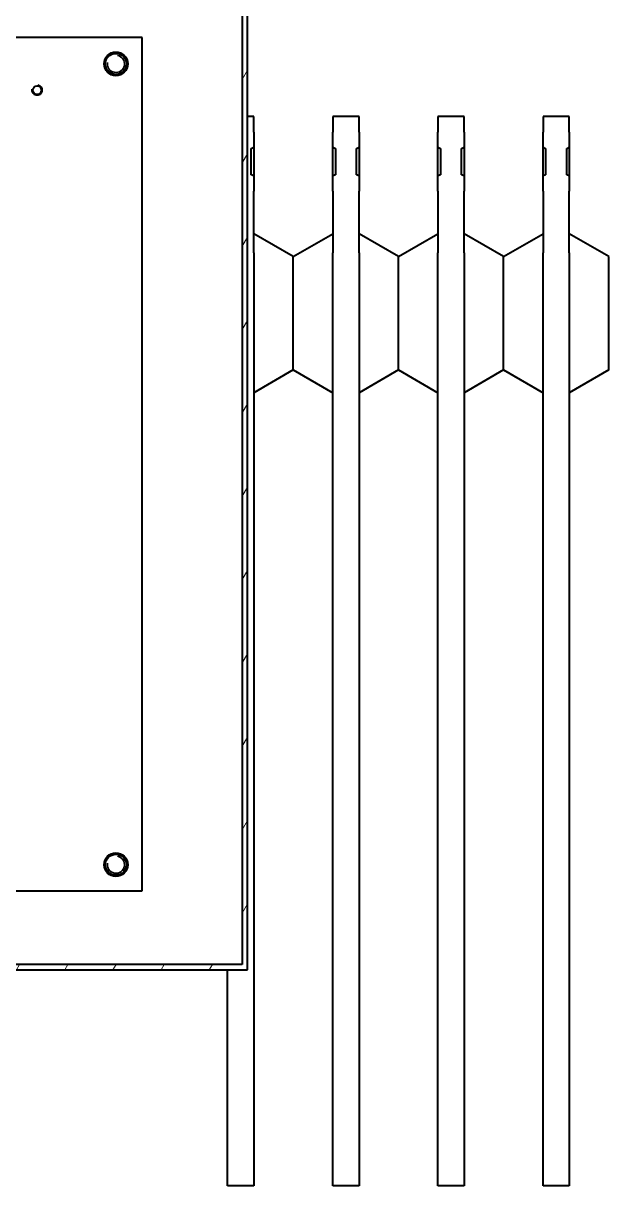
# Model space of a CAD drawing. Header units: millimetres. Extents: x 0 to 4205, y 0 to 2970.
# Drawn here: x 2027.1 to 2249.8, y 2186.1 to 2628.9 of the extents above; entities that cross this region are included whole.
import ezdxf

# ---------------------------------------------------------------- set-up
doc = ezdxf.new("R2010")
doc.units = ezdxf.units.MM
doc.header["$LTSCALE"] = 5
for name, color, linetype, lineweight in [('가시적인 것(ISO)', 3, 'Continuous', 40), ('가시적인 좁은 것(ISO)', 3, 'Continuous', 35), ('해치(ISO)', 7, 'Continuous', 18)]:
    doc.layers.add(name, color=color, linetype=linetype, lineweight=lineweight)

msp = doc.modelspace()

# ---------------------------------------------------------------- hatches: boundary and pattern name
at = {"layer": '해치(ISO)'}
h = msp.add_hatch(dxfattribs=at)
h.set_pattern_fill('ANSI31', color=256, scale=127, angle=14.99998, style=0)
h.set_pattern_definition([(60, (0, 0), (-13.74815, 7.937505), [])])
h.paths.add_polyline_path([(2112.348, 2653.391), (1685.348, 2653.391), (1685.348, 2268.391), (2112.348, 2268.391)])
h.paths.add_polyline_path([(1687.348, 2651.391), (2110.348, 2651.391), (2110.348, 2270.391), (1687.348, 2270.391)], flags=0)

# ---------------------------------------------------------------- linework, layer by layer
at = {"layer": '가시적인 것(ISO)'}
for p, q in [((2112.348, 2268.391), (2112.348, 2653.391)), ((2110.348, 2651.391), (2110.348, 2270.391)), ((2072.348, 2623.391), (1725.348, 2623.391)), ((2072.348, 2298.391), (2072.348, 2623.391)), ((2114.848, 2593.391), (2112.348, 2593.391)), ((2114.848, 2587.36), (2114.848, 2593.391)), ((2144.848, 2593.391), (2144.848, 2587.36)), ((2154.848, 2593.391), (2144.848, 2593.391)), ((2154.848, 2587.36), (2154.848, 2593.391)), ((2184.848, 2593.391), (2184.848, 2587.36)), ((2194.848, 2593.391), (2184.848, 2593.391)), ((2194.848, 2587.36), (2194.848, 2593.391)), ((2224.848, 2593.391), (2224.848, 2587.36)), ((2234.848, 2593.391), (2224.848, 2593.391)), ((2234.848, 2587.36), (2234.848, 2593.391)), ((2114.848, 2587.36), (2114.848, 2581.61)), ((2144.848, 2581.61), (2144.848, 2587.36)), ((2154.848, 2587.36), (2154.848, 2581.61)), ((2184.848, 2581.61), (2184.848, 2587.36)), ((2194.848, 2587.36), (2194.848, 2581.61)), ((2224.848, 2581.61), (2224.848, 2587.36)), ((2234.848, 2587.36), (2234.848, 2581.61)), ((2113.848, 2581.176), (2114.848, 2581.61)), ((2114.848, 2581.61), (2114.848, 2570.691)), ((2144.848, 2581.61), (2145.848, 2581.176)), ((2144.848, 2570.691), (2144.848, 2581.61)), ((2153.848, 2581.176), (2154.848, 2581.61)), ((2154.848, 2581.61), (2154.848, 2570.691)), ((2184.848, 2581.61), (2185.848, 2581.176)), ((2184.848, 2570.691), (2184.848, 2581.61)), ((2193.848, 2581.176), (2194.848, 2581.61)), ((2194.848, 2581.61), (2194.848, 2570.691)), ((2224.848, 2581.61), (2225.848, 2581.176)), ((2224.848, 2570.691), (2224.848, 2581.61)), ((2233.848, 2581.176), (2234.848, 2581.61)), ((2234.848, 2581.61), (2234.848, 2570.691)), ((2113.848, 2571.125), (2113.848, 2581.176)), ((2145.848, 2581.176), (2145.848, 2571.125)), ((2153.848, 2571.125), (2153.848, 2581.176)), ((2185.848, 2581.176), (2185.848, 2571.125)), ((2193.848, 2571.125), (2193.848, 2581.176)), ((2225.848, 2581.176), (2225.848, 2571.125)), ((2233.848, 2571.125), (2233.848, 2581.176)), ((2114.848, 2570.691), (2113.848, 2571.125)), ((2114.848, 2570.691), (2114.848, 2564.849)), ((2145.848, 2571.125), (2144.848, 2570.691)), ((2144.848, 2564.849), (2144.848, 2570.691)), ((2154.848, 2570.691), (2153.848, 2571.125)), ((2154.848, 2570.691), (2154.848, 2564.849)), ((2185.848, 2571.125), (2184.848, 2570.691)), ((2184.848, 2564.849), (2184.848, 2570.691)), ((2194.848, 2570.691), (2193.848, 2571.125)), ((2194.848, 2570.691), (2194.848, 2564.849)), ((2225.848, 2571.125), (2224.848, 2570.691)), ((2224.848, 2564.849), (2224.848, 2570.691)), ((2234.848, 2570.691), (2233.848, 2571.125)), ((2234.848, 2570.691), (2234.848, 2564.849)), ((2114.848, 2541.357), (2114.848, 2564.849)), ((2144.848, 2564.849), (2144.848, 2541.357)), ((2154.848, 2541.357), (2154.848, 2564.849)), ((2184.848, 2564.849), (2184.848, 2541.357)), ((2194.848, 2541.357), (2194.848, 2564.849)), ((2224.848, 2564.849), (2224.848, 2541.357)), ((2234.848, 2541.357), (2234.848, 2564.849)), ((2129.848, 2539.98), (2114.848, 2548.641)), ((2129.848, 2539.98), (2144.848, 2548.641)), ((2169.848, 2539.98), (2154.848, 2548.641)), ((2169.848, 2539.98), (2184.848, 2548.641)), ((2209.848, 2539.98), (2194.848, 2548.641)), ((2209.848, 2539.98), (2224.848, 2548.641)), ((2249.848, 2539.98), (2234.848, 2548.641)), ((2114.848, 2541.357), (2114.848, 2186.11)), ((2129.848, 2496.801), (2129.848, 2539.98)), ((2144.848, 2186.11), (2144.848, 2541.357)), ((2154.848, 2541.357), (2154.848, 2186.11)), ((2169.848, 2496.801), (2169.848, 2539.98)), ((2184.848, 2186.11), (2184.848, 2541.357)), ((2194.848, 2541.357), (2194.848, 2186.11)), ((2209.848, 2496.801), (2209.848, 2539.98)), ((2224.848, 2186.11), (2224.848, 2541.357)), ((2234.848, 2541.357), (2234.848, 2186.11)), ((2249.848, 2496.801), (2249.848, 2539.98)), ((2129.848, 2496.801), (2114.848, 2488.141)), ((2129.848, 2496.801), (2144.848, 2488.141)), ((2169.848, 2496.801), (2154.848, 2488.141)), ((2169.848, 2496.801), (2184.848, 2488.141)), ((2209.848, 2496.801), (2194.848, 2488.141)), ((2209.848, 2496.801), (2224.848, 2488.141)), ((2249.848, 2496.801), (2234.848, 2488.141)), ((1725.348, 2298.391), (2072.348, 2298.391)), ((1685.348, 2268.391), (2112.348, 2268.391)), ((2110.348, 2270.391), (1687.348, 2270.391)), ((2104.848, 2186.11), (2104.848, 2268.391)), ((2114.848, 2186.11), (2104.848, 2186.11)), ((2154.848, 2186.11), (2144.848, 2186.11)), ((2194.848, 2186.11), (2184.848, 2186.11)), ((2234.848, 2186.11), (2224.848, 2186.11))]:
    msp.add_line(p, q, dxfattribs=at)
for centre, radius in [((2062.348, 2613.391), 4.5), ((2062.348, 2613.391), 4), ((2032.348, 2603.391), 1.621), ((2062.348, 2308.391), 4.5), ((2062.348, 2308.391), 4)]:
    msp.add_circle(centre, radius, dxfattribs=at)
at = {"layer": '가시적인 좁은 것(ISO)'}
for centre, radius in [((2062.348, 2613.391), 3.256), ((2032.348, 2603.391), 2), ((2062.348, 2308.391), 3.256)]:
    msp.add_arc(centre, radius, 170, 80, dxfattribs=at)

doc.saveas('drawing.dxf')
